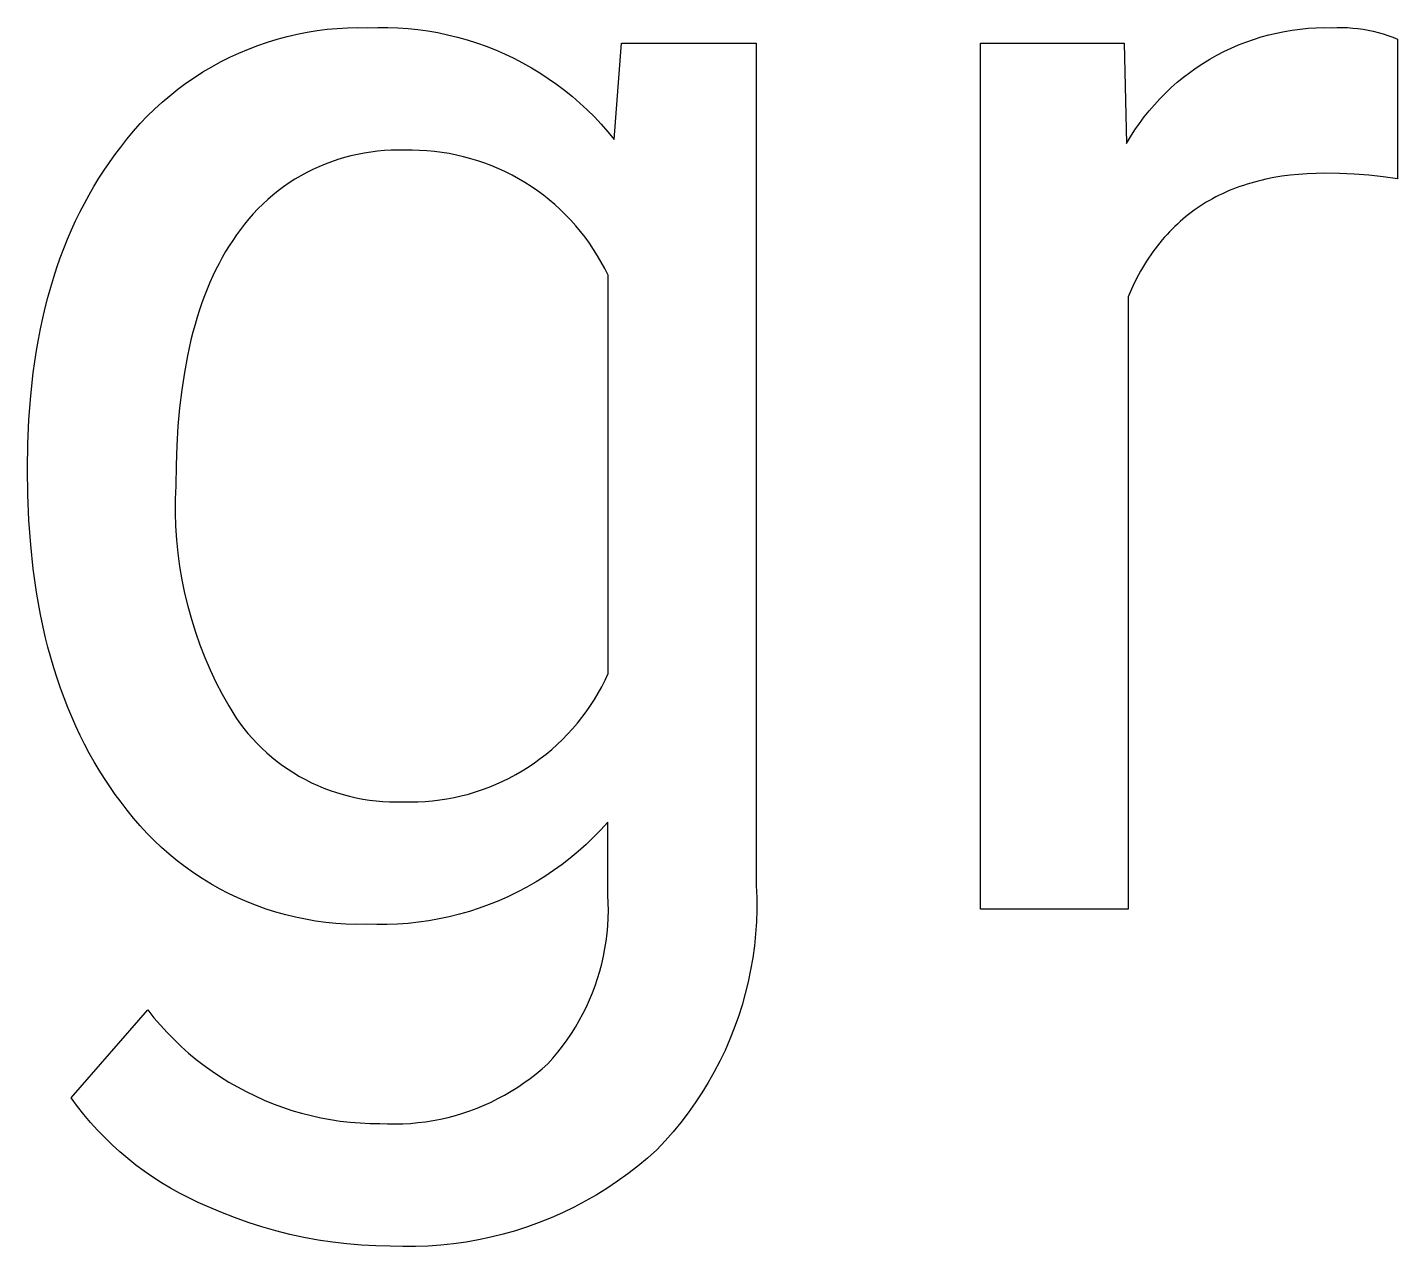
# Model space of a CAD drawing. Header units: millimetres. Extents: x -1656 to 3995, y -637 to 3312.
# Drawn here: x 2156.85 to 2201.07, y -398.19 to -358.83 of the extents above; entities that cross this region are included whole.
import ezdxf

# ---------------------------------------------------------------- set-up
doc = ezdxf.new("R2010")
doc.units = ezdxf.units.MM
doc.header["$MEASUREMENT"] = 0
doc.layers.add('Domyślny', color=7, linetype='Continuous', true_color=0x000000)

msp = doc.modelspace()

# ---------------------------------------------------------------- linework, layer by layer
at = {"layer": 'Domyślny'}
for p, q in [((2165.552, -359.049), (2165.874, -358.986)), ((2165.874, -358.986), (2166.199, -358.933)), ((2166.199, -358.933), (2166.525, -358.892)), ((2166.525, -358.892), (2166.852, -358.862)), ((2166.852, -358.862), (2167.181, -358.843)), ((2167.181, -358.843), (2167.509, -358.836)), ((2167.509, -358.836), (2167.838, -358.839)), ((2167.838, -358.839), (2168.162, -358.829)), ((2168.162, -358.829), (2168.486, -358.83)), ((2168.486, -358.83), (2168.81, -358.842)), ((2168.81, -358.842), (2169.133, -358.865)), ((2169.133, -358.865), (2169.455, -358.899)), ((2169.455, -358.899), (2169.775, -358.944)), ((2169.775, -358.944), (2170.095, -358.999)), ((2170.095, -358.999), (2170.412, -359.066)), ((2196.91, -359.071), (2197.162, -359.011)), ((2197.162, -359.011), (2197.415, -358.959)), ((2197.415, -358.959), (2197.669, -358.917)), ((2197.669, -358.917), (2197.925, -358.884)), ((2197.925, -358.884), (2198.182, -358.859)), ((2198.182, -358.859), (2198.44, -358.843)), ((2198.44, -358.843), (2198.698, -358.837)), ((2198.698, -358.837), (2198.956, -358.839)), ((2198.956, -358.839), (2199.122, -358.833)), ((2199.122, -358.833), (2199.289, -358.833)), ((2199.289, -358.833), (2199.455, -358.838)), ((2199.455, -358.838), (2199.621, -358.85)), ((2199.621, -358.85), (2199.786, -358.867)), ((2199.786, -358.867), (2199.951, -358.89)), ((2199.951, -358.89), (2200.114, -358.918)), ((2200.114, -358.918), (2200.277, -358.952)), ((2200.277, -358.952), (2200.438, -358.992)), ((2200.438, -358.992), (2200.598, -359.037)), ((2163.981, -359.529), (2164.289, -359.412)), ((2164.289, -359.412), (2164.599, -359.305)), ((2164.599, -359.305), (2164.914, -359.209)), ((2164.914, -359.209), (2165.231, -359.123)), ((2165.231, -359.123), (2165.552, -359.049)), ((2170.412, -359.066), (2170.726, -359.143)), ((2170.726, -359.143), (2171.038, -359.23)), ((2171.038, -359.23), (2171.347, -359.329)), ((2171.347, -359.329), (2171.652, -359.437)), ((2171.652, -359.437), (2171.953, -359.556)), ((2175.791, -362.45), (2176.023, -359.334)), ((2176.023, -359.334), (2180.372, -359.334)), ((2180.372, -359.334), (2180.372, -386.536)), ((2187.609, -387.294), (2187.609, -359.334)), ((2187.609, -359.334), (2192.241, -359.334)), ((2192.241, -359.334), (2192.318, -362.582)), ((2195.695, -359.5), (2195.931, -359.397)), ((2195.931, -359.397), (2196.172, -359.303)), ((2196.172, -359.303), (2196.415, -359.217)), ((2196.415, -359.217), (2196.662, -359.139)), ((2196.662, -359.139), (2196.91, -359.071)), ((2200.598, -359.037), (2200.756, -359.088)), ((2200.756, -359.088), (2200.913, -359.145)), ((2200.913, -359.145), (2201.067, -359.207)), ((2201.067, -359.207), (2201.067, -363.722)), ((2163.087, -359.943), (2163.38, -359.795)), ((2163.38, -359.795), (2163.678, -359.657)), ((2163.678, -359.657), (2163.981, -359.529)), ((2171.953, -359.556), (2172.25, -359.685)), ((2172.25, -359.685), (2172.543, -359.824)), ((2172.543, -359.824), (2172.831, -359.972)), ((2194.787, -359.991), (2195.007, -359.856)), ((2195.007, -359.856), (2195.232, -359.729)), ((2195.232, -359.729), (2195.461, -359.61)), ((2195.461, -359.61), (2195.695, -359.5)), ((2162.239, -360.446), (2162.516, -360.269)), ((2162.516, -360.269), (2162.798, -360.101)), ((2162.798, -360.101), (2163.087, -359.943)), ((2172.831, -359.972), (2173.113, -360.131)), ((2173.113, -360.131), (2173.39, -360.299)), ((2173.39, -360.299), (2173.661, -360.476)), ((2194.156, -360.439), (2194.361, -360.282)), ((2194.361, -360.282), (2194.571, -360.133)), ((2194.571, -360.133), (2194.787, -359.991)), ((2161.704, -360.829), (2161.968, -360.633)), ((2161.968, -360.633), (2162.239, -360.446)), ((2173.661, -360.476), (2173.926, -360.662)), ((2173.926, -360.662), (2174.185, -360.857)), ((2193.575, -360.951), (2193.763, -360.774)), ((2193.763, -360.774), (2193.956, -360.603)), ((2193.956, -360.603), (2194.156, -360.439)), ((2161.197, -361.247), (2161.447, -361.034)), ((2161.447, -361.034), (2161.704, -360.829)), ((2174.185, -360.857), (2174.437, -361.06)), ((2174.437, -361.06), (2174.682, -361.273)), ((2193.219, -361.325), (2193.394, -361.135)), ((2193.394, -361.135), (2193.575, -360.951)), ((2160.719, -361.699), (2160.954, -361.469)), ((2160.954, -361.469), (2161.197, -361.247)), ((2174.682, -361.273), (2174.919, -361.493)), ((2174.919, -361.493), (2175.149, -361.721)), ((2192.89, -361.722), (2193.051, -361.521)), ((2193.051, -361.521), (2193.219, -361.325)), ((2160.274, -362.183), (2160.493, -361.937)), ((2160.493, -361.937), (2160.719, -361.699)), ((2175.149, -361.721), (2175.371, -361.957)), ((2175.371, -361.957), (2175.585, -362.2)), ((2192.589, -362.142), (2192.736, -361.93)), ((2192.736, -361.93), (2192.89, -361.722)), ((2159.862, -362.696), (2160.064, -362.436)), ((2160.064, -362.436), (2160.274, -362.183)), ((2175.585, -362.2), (2175.791, -362.45)), ((2192.318, -362.582), (2192.45, -362.359)), ((2192.45, -362.359), (2192.589, -362.142)), ((2159.498, -363.188), (2159.677, -362.939)), ((2159.677, -362.939), (2159.862, -362.696)), ((2167.29, -362.976), (2167.079, -363.032)), ((2167.504, -362.928), (2167.29, -362.976)), ((2167.718, -362.887), (2167.504, -362.928)), ((2167.934, -362.853), (2167.718, -362.887)), ((2168.152, -362.827), (2167.934, -362.853)), ((2168.369, -362.808), (2168.152, -362.827)), ((2168.588, -362.797), (2168.369, -362.808)), ((2168.806, -362.794), (2168.588, -362.797)), ((2169.025, -362.798), (2168.806, -362.794)), ((2169.265, -362.796), (2169.025, -362.798)), ((2169.505, -362.801), (2169.265, -362.796)), ((2169.744, -362.815), (2169.505, -362.801)), ((2169.983, -362.837), (2169.744, -362.815)), ((2170.221, -362.867), (2169.983, -362.837)), ((2170.457, -362.906), (2170.221, -362.867)), ((2170.693, -362.952), (2170.457, -362.906)), ((2170.926, -363.006), (2170.693, -362.952)), ((2171.158, -363.068), (2170.926, -363.006)), ((2159.157, -363.702), (2159.324, -363.442)), ((2159.324, -363.442), (2159.498, -363.188)), ((2166.058, -363.419), (2165.863, -363.517)), ((2166.257, -363.328), (2166.058, -363.419)), ((2166.458, -363.243), (2166.257, -363.328)), ((2166.663, -363.165), (2166.458, -363.243)), ((2166.87, -363.095), (2166.663, -363.165)), ((2167.079, -363.032), (2166.87, -363.095)), ((2171.387, -363.138), (2171.158, -363.068)), ((2171.614, -363.216), (2171.387, -363.138)), ((2171.838, -363.301), (2171.614, -363.216)), ((2172.059, -363.394), (2171.838, -363.301)), ((2172.277, -363.495), (2172.059, -363.394)), ((2158.995, -363.966), (2159.157, -363.702)), ((2165.299, -363.852), (2165.119, -363.977)), ((2165.483, -363.734), (2165.299, -363.852)), ((2165.671, -363.622), (2165.483, -363.734)), ((2165.863, -363.517), (2165.671, -363.622)), ((2172.491, -363.603), (2172.277, -363.495)), ((2172.701, -363.718), (2172.491, -363.603)), ((2172.908, -363.84), (2172.701, -363.718)), ((2173.11, -363.969), (2172.908, -363.84)), ((2196.21, -363.892), (2196.092, -363.93)), ((2196.329, -363.856), (2196.21, -363.892)), ((2196.449, -363.822), (2196.329, -363.856)), ((2196.571, -363.79), (2196.449, -363.822)), ((2196.695, -363.76), (2196.571, -363.79)), ((2196.82, -363.731), (2196.695, -363.76)), ((2197.074, -363.681), (2196.82, -363.731)), ((2197.335, -363.638), (2197.074, -363.681)), ((2197.601, -363.603), (2197.335, -363.638)), ((2197.873, -363.575), (2197.601, -363.603)), ((2198.151, -363.556), (2197.873, -363.575)), ((2198.435, -363.544), (2198.151, -363.556)), ((2198.724, -363.54), (2198.435, -363.544)), ((2199.195, -363.545), (2198.724, -363.54)), ((2199.665, -363.566), (2199.195, -363.545)), ((2200.134, -363.603), (2199.665, -363.566)), ((2200.601, -363.655), (2200.134, -363.603)), ((2201.067, -363.722), (2200.601, -363.655)), ((2158.689, -364.511), (2158.839, -364.236)), ((2158.839, -364.236), (2158.995, -363.966)), ((2164.773, -364.244), (2164.607, -364.386)), ((2164.944, -364.107), (2164.773, -364.244)), ((2165.119, -363.977), (2164.944, -364.107)), ((2173.308, -364.105), (2173.11, -363.969)), ((2173.5, -364.247), (2173.308, -364.105)), ((2173.688, -364.396), (2173.5, -364.247)), ((2195.203, -364.304), (2195.099, -364.36)), ((2195.309, -364.251), (2195.203, -364.304)), ((2195.417, -364.199), (2195.309, -364.251)), ((2195.526, -364.149), (2195.417, -364.199)), ((2195.636, -364.101), (2195.526, -364.149)), ((2195.748, -364.056), (2195.636, -364.101)), ((2195.861, -364.012), (2195.748, -364.056)), ((2195.976, -363.97), (2195.861, -364.012)), ((2196.092, -363.93), (2195.976, -363.97)), ((2158.545, -364.791), (2158.689, -364.511)), ((2164.291, -364.688), (2164.14, -364.847)), ((2164.446, -364.534), (2164.291, -364.688)), ((2164.607, -364.386), (2164.446, -364.534)), ((2173.871, -364.551), (2173.688, -364.396)), ((2174.048, -364.713), (2173.871, -364.551)), ((2174.22, -364.88), (2174.048, -364.713)), ((2194.503, -364.734), (2194.409, -364.803)), ((2194.599, -364.666), (2194.503, -364.734)), ((2194.696, -364.601), (2194.599, -364.666)), ((2194.794, -364.538), (2194.696, -364.601)), ((2194.894, -364.476), (2194.794, -364.538)), ((2194.996, -364.417), (2194.894, -364.476)), ((2195.099, -364.36), (2194.996, -364.417)), ((2158.274, -365.367), (2158.407, -365.076)), ((2158.407, -365.076), (2158.545, -364.791)), ((2163.857, -365.18), (2163.724, -365.353)), ((2163.996, -365.011), (2163.857, -365.18)), ((2164.14, -364.847), (2163.996, -365.011)), ((2174.386, -365.053), (2174.22, -364.88)), ((2174.546, -365.232), (2174.386, -365.053)), ((2193.96, -365.178), (2193.875, -365.259)), ((2194.047, -365.099), (2193.96, -365.178)), ((2194.135, -365.022), (2194.047, -365.099)), ((2194.225, -364.947), (2194.135, -365.022)), ((2194.316, -364.874), (2194.225, -364.947)), ((2194.409, -364.803), (2194.316, -364.874)), ((2158.027, -365.964), (2158.148, -365.663)), ((2158.148, -365.663), (2158.274, -365.367)), ((2163.597, -365.531), (2163.477, -365.705)), ((2163.724, -365.353), (2163.597, -365.531)), ((2174.7, -365.416), (2174.546, -365.232)), ((2174.847, -365.605), (2174.7, -365.416)), ((2174.988, -365.799), (2174.847, -365.605)), ((2193.548, -365.602), (2193.47, -365.692)), ((2193.627, -365.513), (2193.548, -365.602)), ((2193.708, -365.426), (2193.627, -365.513)), ((2193.791, -365.341), (2193.708, -365.426)), ((2193.875, -365.259), (2193.791, -365.341)), ((2157.913, -366.27), (2158.027, -365.964)), ((2163.248, -366.067), (2163.139, -366.256)), ((2163.36, -365.883), (2163.248, -366.067)), ((2163.477, -365.705), (2163.36, -365.883)), ((2175.122, -365.997), (2174.988, -365.799)), ((2175.25, -366.201), (2175.122, -365.997)), ((2193.173, -366.074), (2193.102, -366.174)), ((2193.245, -365.976), (2193.173, -366.074)), ((2193.318, -365.879), (2193.245, -365.976)), ((2193.393, -365.785), (2193.318, -365.879)), ((2193.47, -365.692), (2193.393, -365.785)), ((2157.804, -366.582), (2157.913, -366.27)), ((2163.034, -366.45), (2162.932, -366.649)), ((2163.139, -366.256), (2163.034, -366.45)), ((2175.37, -366.408), (2175.25, -366.201)), ((2175.484, -366.619), (2175.37, -366.408)), ((2192.899, -366.487), (2192.834, -366.595)), ((2192.965, -366.381), (2192.899, -366.487)), ((2193.033, -366.277), (2192.965, -366.381)), ((2193.102, -366.174), (2193.033, -366.277)), ((2157.604, -367.22), (2157.701, -366.898)), ((2157.701, -366.898), (2157.804, -366.582)), ((2162.835, -366.853), (2162.741, -367.062)), ((2162.932, -366.649), (2162.835, -366.853)), ((2175.59, -366.834), (2175.484, -366.619)), ((2175.59, -379.693), (2175.59, -366.834)), ((2192.709, -366.817), (2192.589, -367.047)), ((2192.771, -366.705), (2192.709, -366.817)), ((2192.834, -366.595), (2192.771, -366.705)), ((2157.513, -367.548), (2157.604, -367.22)), ((2162.651, -367.277), (2162.566, -367.496)), ((2162.741, -367.062), (2162.651, -367.277)), ((2192.476, -367.285), (2192.368, -367.53)), ((2192.589, -367.047), (2192.476, -367.285)), ((2157.427, -367.88), (2157.513, -367.548)), ((2162.483, -367.721), (2162.405, -367.951)), ((2162.566, -367.496), (2162.483, -367.721)), ((2192.368, -367.53), (2192.368, -387.294)), ((2157.274, -368.56), (2157.348, -368.218)), ((2157.348, -368.218), (2157.427, -367.88)), ((2162.331, -368.186), (2162.26, -368.426)), ((2162.405, -367.951), (2162.331, -368.186)), ((2157.207, -368.909), (2157.274, -368.56)), ((2162.193, -368.672), (2162.13, -368.922)), ((2162.26, -368.426), (2162.193, -368.672)), ((2157.145, -369.262), (2157.207, -368.909)), ((2162.071, -369.178), (2162.015, -369.438)), ((2162.13, -368.922), (2162.071, -369.178)), ((2157.039, -369.984), (2157.089, -369.62)), ((2157.089, -369.62), (2157.145, -369.262)), ((2162.015, -369.438), (2161.916, -369.975)), ((2156.957, -370.727), (2157.039, -369.984)), ((2161.916, -369.975), (2161.832, -370.532)), ((2161.832, -370.532), (2161.763, -371.11)), ((2156.898, -371.491), (2156.957, -370.727)), ((2161.763, -371.11), (2161.71, -371.709)), ((2156.863, -372.276), (2156.898, -371.491)), ((2161.71, -371.709), (2161.671, -372.328)), ((2156.851, -373.082), (2156.863, -372.276)), ((2161.671, -372.328), (2161.649, -372.967)), ((2156.863, -373.922), (2156.851, -373.082)), ((2161.649, -372.967), (2161.641, -373.627)), ((2161.641, -373.627), (2161.624, -374.063)), ((2156.898, -374.74), (2156.863, -373.922)), ((2161.624, -374.063), (2161.622, -374.499)), ((2161.622, -374.499), (2161.635, -374.935)), ((2156.957, -375.536), (2156.898, -374.74)), ((2161.635, -374.935), (2161.663, -375.37)), ((2161.663, -375.37), (2161.706, -375.804)), ((2157.04, -376.309), (2156.957, -375.536)), ((2161.706, -375.804), (2161.764, -376.237)), ((2161.764, -376.237), (2161.836, -376.667)), ((2157.09, -376.687), (2157.04, -376.309)), ((2157.146, -377.06), (2157.09, -376.687)), ((2161.836, -376.667), (2161.923, -377.094)), ((2157.208, -377.427), (2157.146, -377.06)), ((2161.923, -377.094), (2162.025, -377.518)), ((2157.276, -377.788), (2157.208, -377.427)), ((2162.025, -377.518), (2162.141, -377.939)), ((2157.35, -378.144), (2157.276, -377.788)), ((2162.141, -377.939), (2162.272, -378.355)), ((2157.429, -378.494), (2157.35, -378.144)), ((2162.272, -378.355), (2162.416, -378.767)), ((2157.515, -378.839), (2157.429, -378.494)), ((2157.607, -379.178), (2157.515, -378.839)), ((2162.416, -378.767), (2162.575, -379.173)), ((2157.704, -379.511), (2157.607, -379.178)), ((2162.575, -379.173), (2162.748, -379.573)), ((2157.807, -379.839), (2157.704, -379.511)), ((2162.748, -379.573), (2162.934, -379.968)), ((2175.49, -379.907), (2175.59, -379.693)), ((2157.917, -380.161), (2157.807, -379.839)), ((2158.032, -380.478), (2157.917, -380.161)), ((2162.934, -379.968), (2163.134, -380.356)), ((2175.269, -380.326), (2175.383, -380.118)), ((2175.383, -380.118), (2175.49, -379.907)), ((2158.153, -380.789), (2158.032, -380.478)), ((2163.134, -380.356), (2163.346, -380.737)), ((2175.02, -380.728), (2175.148, -380.529)), ((2175.148, -380.529), (2175.269, -380.326)), ((2158.28, -381.094), (2158.153, -380.789)), ((2158.413, -381.394), (2158.28, -381.094)), ((2163.346, -380.737), (2163.572, -381.11)), ((2163.572, -381.11), (2163.698, -381.287)), ((2174.598, -381.298), (2174.745, -381.113)), ((2174.745, -381.113), (2174.886, -380.923)), ((2174.886, -380.923), (2175.02, -380.728)), ((2158.551, -381.688), (2158.413, -381.394)), ((2163.698, -381.287), (2163.83, -381.461)), ((2163.83, -381.461), (2163.968, -381.629)), ((2174.285, -381.653), (2174.444, -381.478)), ((2174.444, -381.478), (2174.598, -381.298)), ((2158.696, -381.977), (2158.551, -381.688)), ((2158.847, -382.26), (2158.696, -381.977)), ((2163.968, -381.629), (2164.112, -381.792)), ((2164.112, -381.792), (2164.261, -381.951)), ((2164.261, -381.951), (2164.416, -382.104)), ((2173.772, -382.143), (2173.948, -381.985)), ((2173.948, -381.985), (2174.119, -381.822)), ((2174.119, -381.822), (2174.285, -381.653)), ((2159.003, -382.538), (2158.847, -382.26)), ((2164.416, -382.104), (2164.576, -382.252)), ((2164.576, -382.252), (2164.741, -382.394)), ((2164.741, -382.394), (2164.911, -382.53)), ((2173.211, -382.578), (2173.403, -382.439)), ((2173.403, -382.439), (2173.59, -382.294)), ((2173.59, -382.294), (2173.772, -382.143)), ((2159.166, -382.81), (2159.003, -382.538)), ((2159.334, -383.076), (2159.166, -382.81)), ((2164.911, -382.53), (2165.085, -382.66)), ((2165.085, -382.66), (2165.264, -382.784)), ((2165.264, -382.784), (2165.447, -382.901)), ((2165.447, -382.901), (2165.635, -383.013)), ((2172.61, -382.954), (2172.815, -382.836)), ((2172.815, -382.836), (2173.015, -382.71)), ((2173.015, -382.71), (2173.211, -382.578)), ((2159.508, -383.337), (2159.334, -383.076)), ((2159.688, -383.592), (2159.508, -383.337)), ((2165.635, -383.013), (2165.826, -383.117)), ((2165.826, -383.117), (2166.02, -383.215)), ((2166.02, -383.215), (2166.218, -383.306)), ((2166.218, -383.306), (2166.419, -383.39)), ((2171.754, -383.357), (2171.973, -383.267)), ((2171.973, -383.267), (2172.189, -383.17)), ((2172.189, -383.17), (2172.401, -383.066)), ((2172.401, -383.066), (2172.61, -382.954)), ((2159.874, -383.841), (2159.688, -383.592)), ((2166.419, -383.39), (2166.622, -383.467)), ((2166.622, -383.467), (2166.828, -383.537)), ((2166.828, -383.537), (2167.037, -383.6)), ((2167.037, -383.6), (2167.247, -383.655)), ((2167.247, -383.655), (2167.46, -383.703)), ((2167.46, -383.703), (2167.674, -383.744)), ((2167.674, -383.744), (2167.889, -383.777)), ((2167.889, -383.777), (2168.105, -383.803)), ((2169.92, -383.799), (2170.155, -383.771)), ((2170.155, -383.771), (2170.389, -383.735)), ((2170.389, -383.735), (2170.621, -383.692)), ((2170.621, -383.692), (2170.852, -383.64)), ((2170.852, -383.64), (2171.081, -383.581)), ((2171.081, -383.581), (2171.308, -383.514)), ((2171.308, -383.514), (2171.533, -383.439)), ((2171.533, -383.439), (2171.754, -383.357)), ((2160.071, -384.104), (2159.874, -383.841)), ((2160.276, -384.361), (2160.071, -384.104)), ((2168.105, -383.803), (2168.322, -383.821)), ((2168.322, -383.821), (2168.539, -383.831)), ((2168.539, -383.831), (2168.757, -383.834)), ((2168.757, -383.834), (2168.975, -383.83)), ((2168.975, -383.83), (2169.211, -383.834)), ((2169.211, -383.834), (2169.448, -383.83)), ((2169.448, -383.83), (2169.684, -383.818)), ((2169.684, -383.818), (2169.92, -383.799)), ((2160.49, -384.61), (2160.276, -384.361)), ((2160.713, -384.851), (2160.49, -384.61)), ((2175.586, -384.487), (2175.359, -384.736)), ((2175.586, -386.849), (2175.586, -384.487)), ((2160.944, -385.085), (2160.713, -384.851)), ((2161.183, -385.31), (2160.944, -385.085)), ((2175.123, -384.977), (2174.88, -385.209)), ((2175.359, -384.736), (2175.123, -384.977)), ((2161.43, -385.527), (2161.183, -385.31)), ((2161.684, -385.736), (2161.43, -385.527)), ((2174.628, -385.433), (2174.369, -385.648)), ((2174.88, -385.209), (2174.628, -385.433)), ((2161.944, -385.935), (2161.684, -385.736)), ((2162.212, -386.126), (2161.944, -385.935)), ((2174.103, -385.855), (2173.83, -386.052)), ((2174.369, -385.648), (2174.103, -385.855)), ((2162.486, -386.307), (2162.212, -386.126)), ((2162.766, -386.478), (2162.486, -386.307)), ((2173.264, -386.417), (2172.971, -386.584)), ((2173.55, -386.239), (2173.264, -386.417)), ((2173.83, -386.052), (2173.55, -386.239)), ((2163.052, -386.64), (2162.766, -386.478)), ((2163.344, -386.792), (2163.052, -386.64)), ((2163.64, -386.933), (2163.344, -386.792)), ((2172.371, -386.889), (2172.063, -387.026)), ((2172.674, -386.742), (2172.371, -386.889)), ((2172.971, -386.584), (2172.674, -386.742)), ((2175.597, -387.096), (2175.586, -386.849)), ((2180.372, -386.536), (2180.386, -386.926)), ((2163.941, -387.064), (2163.64, -386.933)), ((2164.247, -387.185), (2163.941, -387.064)), ((2164.557, -387.295), (2164.247, -387.185)), ((2164.87, -387.394), (2164.557, -387.295)), ((2171.434, -387.267), (2171.114, -387.371)), ((2171.751, -387.152), (2171.434, -387.267)), ((2172.063, -387.026), (2171.751, -387.152)), ((2175.6, -387.344), (2175.597, -387.096)), ((2180.387, -387.317), (2180.374, -387.707)), ((2180.386, -386.926), (2180.387, -387.317)), ((2192.368, -387.294), (2187.609, -387.294)), ((2165.186, -387.483), (2164.87, -387.394)), ((2165.505, -387.56), (2165.186, -387.483)), ((2165.827, -387.627), (2165.505, -387.56)), ((2166.151, -387.682), (2165.827, -387.627)), ((2166.476, -387.726), (2166.151, -387.682)), ((2166.803, -387.758), (2166.476, -387.726)), ((2167.131, -387.78), (2166.803, -387.758)), ((2169.134, -387.76), (2168.798, -387.784)), ((2169.469, -387.723), (2169.134, -387.76)), ((2169.802, -387.676), (2169.469, -387.723)), ((2170.134, -387.616), (2169.802, -387.676)), ((2170.463, -387.546), (2170.134, -387.616)), ((2170.79, -387.464), (2170.463, -387.546)), ((2171.114, -387.371), (2170.79, -387.464)), ((2175.58, -387.838), (2175.594, -387.591)), ((2175.594, -387.591), (2175.6, -387.344)), ((2180.374, -387.707), (2180.348, -388.097)), ((2167.459, -387.79), (2167.131, -387.78)), ((2167.788, -387.788), (2167.459, -387.79)), ((2168.125, -387.799), (2167.788, -387.788)), ((2168.461, -387.797), (2168.125, -387.799)), ((2168.798, -387.784), (2168.461, -387.797)), ((2175.528, -388.33), (2175.558, -388.084)), ((2175.558, -388.084), (2175.58, -387.838)), ((2180.348, -388.097), (2180.309, -388.486)), ((2175.442, -388.817), (2175.489, -388.574)), ((2175.489, -388.574), (2175.528, -388.33)), ((2180.309, -388.486), (2180.256, -388.873)), ((2175.324, -389.298), (2175.387, -389.059)), ((2175.387, -389.059), (2175.442, -388.817)), ((2180.256, -388.873), (2180.19, -389.258)), ((2175.173, -389.769), (2175.252, -389.535)), ((2175.252, -389.535), (2175.324, -389.298)), ((2180.19, -389.258), (2180.111, -389.64)), ((2175.086, -390.001), (2175.173, -389.769)), ((2180.111, -389.64), (2180.018, -390.02)), ((2174.889, -390.454), (2174.991, -390.229)), ((2174.991, -390.229), (2175.086, -390.001)), ((2179.913, -390.396), (2179.794, -390.768)), ((2180.018, -390.02), (2179.913, -390.396)), ((2158.266, -393.394), (2160.736, -390.553)), ((2160.736, -390.553), (2160.936, -390.803)), ((2160.936, -390.803), (2161.144, -391.046)), ((2174.661, -390.894), (2174.778, -390.676)), ((2174.778, -390.676), (2174.889, -390.454)), ((2179.794, -390.768), (2179.663, -391.136)), ((2161.144, -391.046), (2161.36, -391.282)), ((2161.36, -391.282), (2161.584, -391.511)), ((2174.404, -391.317), (2174.536, -391.108)), ((2174.536, -391.108), (2174.661, -390.894)), ((2179.663, -391.136), (2179.52, -391.499)), ((2161.584, -391.511), (2161.815, -391.731)), ((2161.815, -391.731), (2162.054, -391.944)), ((2173.967, -391.917), (2174.12, -391.722)), ((2174.12, -391.722), (2174.265, -391.522)), ((2174.265, -391.522), (2174.404, -391.317)), ((2179.52, -391.499), (2179.364, -391.857)), ((2162.054, -391.944), (2162.3, -392.149)), ((2162.3, -392.149), (2162.553, -392.345)), ((2173.643, -392.29), (2173.808, -392.106)), ((2173.808, -392.106), (2173.967, -391.917)), ((2179.364, -391.857), (2179.195, -392.21)), ((2162.553, -392.345), (2162.812, -392.532)), ((2162.812, -392.532), (2163.078, -392.711)), ((2173.076, -392.763), (2173.27, -392.612)), ((2173.27, -392.612), (2173.459, -392.454)), ((2173.459, -392.454), (2173.643, -392.29)), ((2179.015, -392.556), (2178.823, -392.896)), ((2179.195, -392.21), (2179.015, -392.556)), ((2163.078, -392.711), (2163.349, -392.88)), ((2163.349, -392.88), (2163.626, -393.04)), ((2163.626, -393.04), (2163.909, -393.19)), ((2172.463, -393.176), (2172.672, -393.045)), ((2172.672, -393.045), (2172.876, -392.907)), ((2172.876, -392.907), (2173.076, -392.763)), ((2178.823, -392.896), (2178.619, -393.23)), ((2158.464, -393.665), (2158.266, -393.394)), ((2163.909, -393.19), (2164.196, -393.331)), ((2164.196, -393.331), (2164.488, -393.462)), ((2164.488, -393.462), (2164.784, -393.583)), ((2171.813, -393.526), (2172.034, -393.416)), ((2172.034, -393.416), (2172.251, -393.3)), ((2172.251, -393.3), (2172.463, -393.176)), ((2178.619, -393.23), (2178.404, -393.556)), ((2158.672, -393.928), (2158.464, -393.665)), ((2158.888, -394.185), (2158.672, -393.928)), ((2164.784, -393.583), (2165.084, -393.694)), ((2165.084, -393.694), (2165.388, -393.794)), ((2165.388, -393.794), (2165.695, -393.884)), ((2165.695, -393.884), (2166.005, -393.964)), ((2166.005, -393.964), (2166.318, -394.033)), ((2170.424, -394.021), (2170.662, -393.958)), ((2170.662, -393.958), (2170.897, -393.887)), ((2170.897, -393.887), (2171.131, -393.808)), ((2171.131, -393.808), (2171.361, -393.722)), ((2171.361, -393.722), (2171.589, -393.627)), ((2171.589, -393.627), (2171.813, -393.526)), ((2178.177, -393.874), (2177.94, -394.185)), ((2178.404, -393.556), (2178.177, -393.874)), ((2159.112, -394.434), (2158.888, -394.185)), ((2166.318, -394.033), (2166.632, -394.092)), ((2166.632, -394.092), (2166.949, -394.139)), ((2166.949, -394.139), (2167.266, -394.176)), ((2167.266, -394.176), (2167.585, -394.202)), ((2167.585, -394.202), (2167.905, -394.217)), ((2167.905, -394.217), (2168.225, -394.222)), ((2168.225, -394.222), (2168.471, -394.232)), ((2168.471, -394.232), (2168.717, -394.234)), ((2168.717, -394.234), (2168.963, -394.229)), ((2168.963, -394.229), (2169.209, -394.214)), ((2169.209, -394.214), (2169.454, -394.192)), ((2169.454, -394.192), (2169.699, -394.161)), ((2169.699, -394.161), (2169.942, -394.123)), ((2169.942, -394.123), (2170.184, -394.076)), ((2170.184, -394.076), (2170.424, -394.021)), ((2177.94, -394.185), (2177.693, -394.487)), ((2159.345, -394.676), (2159.112, -394.434)), ((2159.585, -394.91), (2159.345, -394.676)), ((2177.435, -394.78), (2177.167, -395.064)), ((2177.693, -394.487), (2177.435, -394.78)), ((2159.833, -395.136), (2159.585, -394.91)), ((2160.088, -395.353), (2159.833, -395.136)), ((2177.167, -395.064), (2176.862, -395.336)), ((2160.35, -395.562), (2160.088, -395.353)), ((2160.62, -395.763), (2160.35, -395.562)), ((2176.548, -395.597), (2176.224, -395.847)), ((2176.862, -395.336), (2176.548, -395.597)), ((2160.895, -395.954), (2160.62, -395.763)), ((2161.177, -396.136), (2160.895, -395.954)), ((2161.465, -396.308), (2161.177, -396.136)), ((2175.893, -396.086), (2175.553, -396.313)), ((2176.224, -395.847), (2175.893, -396.086)), ((2161.758, -396.471), (2161.465, -396.308)), ((2162.056, -396.624), (2161.758, -396.471)), ((2175.206, -396.528), (2174.851, -396.732)), ((2175.553, -396.313), (2175.206, -396.528)), ((2162.359, -396.768), (2162.056, -396.624)), ((2162.667, -396.901), (2162.359, -396.768)), ((2163.096, -397.087), (2162.667, -396.901)), ((2174.49, -396.922), (2174.122, -397.101)), ((2174.851, -396.732), (2174.49, -396.922)), ((2163.531, -397.258), (2163.096, -397.087)), ((2163.971, -397.416), (2163.531, -397.258)), ((2164.416, -397.559), (2163.971, -397.416)), ((2173.37, -397.418), (2172.985, -397.557)), ((2173.749, -397.266), (2173.37, -397.418)), ((2174.122, -397.101), (2173.749, -397.266)), ((2164.865, -397.687), (2164.416, -397.559)), ((2165.318, -397.801), (2164.865, -397.687)), ((2165.775, -397.901), (2165.318, -397.801)), ((2166.235, -397.985), (2165.775, -397.901)), ((2171.807, -397.894), (2171.407, -397.979)), ((2172.204, -397.795), (2171.807, -397.894)), ((2172.597, -397.683), (2172.204, -397.795)), ((2172.985, -397.557), (2172.597, -397.683)), ((2166.697, -398.054), (2166.235, -397.985)), ((2167.161, -398.108), (2166.697, -398.054)), ((2167.627, -398.148), (2167.161, -398.108)), ((2168.094, -398.172), (2167.627, -398.148)), ((2168.561, -398.18), (2168.094, -398.172)), ((2168.97, -398.194), (2168.561, -398.18)), ((2169.378, -398.193), (2168.97, -398.194)), ((2169.786, -398.178), (2169.378, -398.193)), ((2170.194, -398.15), (2169.786, -398.178)), ((2170.6, -398.107), (2170.194, -398.15)), ((2171.005, -398.05), (2170.6, -398.107)), ((2171.407, -397.979), (2171.005, -398.05))]:
    msp.add_line(p, q, dxfattribs=at)

doc.saveas('drawing.dxf')
